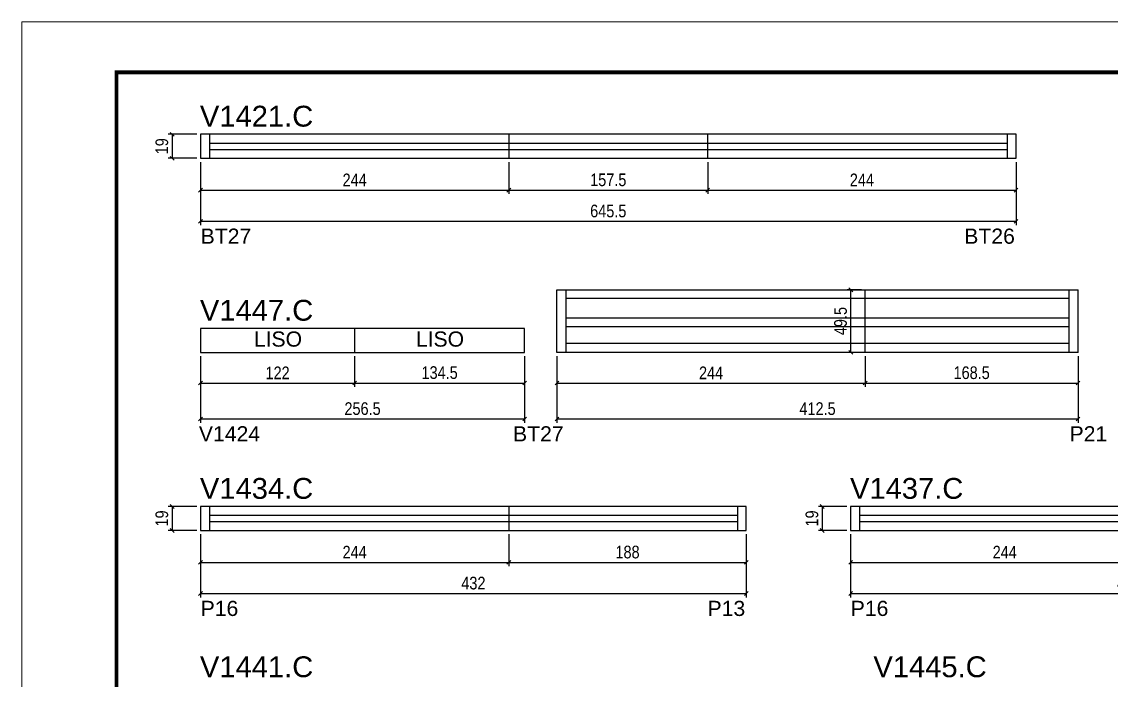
# Model space of a CAD drawing. Extents: x 1959 to 8212, y 239 to 4735.
# Drawn here: x 6727 to 7590, y 3065 to 3587 of the extents above; entities that cross this region are included whole.
import ezdxf

# ---------------------------------------------------------------- set-up
doc = ezdxf.new("R2010")
doc.units = 0
doc.linetypes.add('DASHED', pattern=[0.75, 0.5, -0.25])
for name, color, linetype in [('5', 5, 'Continuous'), ('COTA', 241, 'Continuous'), ('NOMENCLATURA', 7, 'Continuous'), ('Painéis', 200, 'Continuous'), ('SARR_2.2x7', 40, 'Continuous')]:
    doc.layers.add(name, color=color, linetype=linetype)
doc.layers.add('Folhas', color=255, linetype='Continuous', lineweight=9)
doc.layers.add('SARRAFO DE PRESSAO', color=251, linetype='DASHED', lineweight=9)
doc.styles.add('COTA TECNICA', font='techl___.ttf', dxfattribs={"height": 10})
doc.styles.add('COTA TECNICA-50', font='techl___.ttf', dxfattribs={"height": 10})
doc.styles.get("Standard").update_dxf_attribs({"font": 'arial.ttf'})
doc.dimstyles.new('COTA PAINEL-50', dxfattribs={"dimtxt": 10, "dimasz": 3, "dimexe": 3, "dimexo": 3, "dimgap": 3, "dimtad": 1, "dimdec": 1, "dimzin": 12, "dimdsep": 46, "dimtxsty": 'COTA TECNICA-50', "dimblk1": 'OBLIQUE', "dimblk2": 'OBLIQUE', "dimsah": 1, "dimcen": 0.9, "dimclrd": 4, "dimclre": 4, "dimclrt": 240, "dimadec": 1, "dimazin": 3, "dimtfac": 1, "dimtdec": 1, "dimtmove": 0, "dimatfit": 3, "dimfxl": 1, "dimtolj": 1, "dimtzin": 12, "dimarcsym": 0})
doc.dimstyles.new('PAINEL', dxfattribs={"dimtxt": 10, "dimasz": 3, "dimexe": 3, "dimexo": 3, "dimgap": 3, "dimtad": 1, "dimdec": 1, "dimzin": 12, "dimdsep": 46, "dimtxsty": 'COTA TECNICA', "dimblk1": 'OBLIQUE', "dimblk2": 'OBLIQUE', "dimsah": 1, "dimcen": 0.9, "dimclrd": 4, "dimclre": 4, "dimclrt": 240, "dimadec": 1, "dimazin": 3, "dimtfac": 1, "dimtdec": 1, "dimtmove": 0, "dimatfit": 3, "dimfxl": 1, "dimtolj": 1, "dimtzin": 12, "dimarcsym": 0})

# ---------------------------------------------------------------- blocks, each defined once
blk = doc.blocks.new('9999999999')
at = {"layer": 'Folhas'}
blk.add_lwpolyline([(98138.98, 34190.21), (99623.98, 34190.21), (99623.98, 35240.21), (98138.98, 35240.21)], close=True, dxfattribs=at)
at = {"layer": 'Folhas', "color": 30, "const_width": 3}
blk.add_lwpolyline([(98213.98, 34230.21), (99583.98, 34230.21), (99583.98, 35200.21), (98213.98, 35200.21)], close=True, dxfattribs=at)
blk = doc.blocks.new('_Oblique')
at = {"color": 0, "linetype": 'ByBlock', "lineweight": -2}
blk.add_line((-0.5, -0.5), (0.5, 0.5), dxfattribs=at)
blk = doc.blocks.new('*D108')
at = {"layer": 'COTA', "color": 4, "linetype": 'ByBlock', "lineweight": -2, "transparency": 16777216}
for p, q in [((6868.74, 3475.6), (6868.74, 3425.65)), ((7514.24, 3475.6), (7514.24, 3425.65)), ((6868.74, 3428.65), (7514.24, 3428.65))]:
    blk.add_line(p, q, dxfattribs=at)
at = {"layer": 'Defpoints', "color": 0, "linetype": 'ByBlock', "transparency": 16777216}
for p in [(6868.74, 3478.6), (7514.24, 3478.6), (7514.24, 3428.65)]:
    blk.add_point(p, dxfattribs=at)
at = {"layer": 'COTA', "color": 4, "linetype": 'ByBlock', "lineweight": -2, "transparency": 16777216, "xscale": 3, "yscale": 3, "zscale": 3, "rotation": 180}
blk.add_blockref('_Oblique', (6868.74, 3428.65), dxfattribs=at)
at = {"layer": 'COTA', "color": 4, "linetype": 'ByBlock', "lineweight": -2, "transparency": 16777216, "xscale": 3, "yscale": 3, "zscale": 3}
blk.add_blockref('_Oblique', (7514.24, 3428.65), dxfattribs=at)
at = {"layer": 'COTA', "color": 240, "linetype": 'ByBlock', "transparency": 16777216, "insert": (7191.49, 3436.76), "char_height": 10, "attachment_point": 5, "style": 'COTA TECNICA-50'}
blk.add_mtext('\\A1;645.5', dxfattribs=at)
blk = doc.blocks.new('*D109')
at = {"layer": 'COTA', "color": 4, "lineweight": -2, "transparency": 16777216}
for p, q in [((6865.74, 3497.6), (6843.25, 3497.6)), ((6846.25, 3497.6), (6846.25, 3478.6)), ((6865.74, 3478.6), (6843.25, 3478.6))]:
    blk.add_line(p, q, dxfattribs=at)
at = {"layer": 'Defpoints', "color": 0, "transparency": 16777216}
for p in [(6868.74, 3497.6), (6846.25, 3478.6), (6868.74, 3478.6)]:
    blk.add_point(p, dxfattribs=at)
at = {"layer": 'COTA', "color": 4, "lineweight": -2, "transparency": 16777216, "xscale": 3, "yscale": 3, "zscale": 3}
for p, rotation in [((6846.25, 3497.6), 90), ((6846.25, 3478.6), 270)]:
    blk.add_blockref('_Oblique', p, dxfattribs=dict(at, rotation=rotation))
at = {"layer": 'COTA', "color": 240, "transparency": 16777216, "insert": (6838.16, 3488.1), "char_height": 10, "attachment_point": 5, "rotation": 90, "style": 'COTA TECNICA'}
blk.add_mtext('\\A1;19', dxfattribs=at)
blk = doc.blocks.new('*D110')
at = {"layer": 'COTA', "color": 4, "lineweight": -2, "transparency": 16777216}
for p, q in [((6868.74, 3475.6), (6868.74, 3450.35)), ((7112.74, 3475.6), (7112.74, 3450.35)), ((6868.74, 3453.35), (7112.74, 3453.35))]:
    blk.add_line(p, q, dxfattribs=at)
at = {"layer": 'Defpoints', "color": 0, "transparency": 16777216}
for p in [(6868.74, 3478.6), (7112.74, 3478.6), (7112.74, 3453.35)]:
    blk.add_point(p, dxfattribs=at)
at = {"layer": 'COTA', "color": 4, "lineweight": -2, "transparency": 16777216, "xscale": 3, "yscale": 3, "zscale": 3, "rotation": 180}
blk.add_blockref('_Oblique', (6868.74, 3453.35), dxfattribs=at)
at = {"layer": 'COTA', "color": 4, "lineweight": -2, "transparency": 16777216, "xscale": 3, "yscale": 3, "zscale": 3}
blk.add_blockref('_Oblique', (7112.74, 3453.35), dxfattribs=at)
at = {"layer": 'COTA', "color": 240, "transparency": 16777216, "insert": (6990.74, 3461.42), "char_height": 10, "attachment_point": 5, "style": 'COTA TECNICA'}
blk.add_mtext('\\A1;244', dxfattribs=at)
blk = doc.blocks.new('*D111')
at = {"layer": 'COTA', "color": 4, "lineweight": -2, "transparency": 16777216}
for p, q in [((7112.74, 3475.6), (7112.74, 3450.35)), ((7270.24, 3475.6), (7270.24, 3450.35)), ((7112.74, 3453.35), (7270.24, 3453.35))]:
    blk.add_line(p, q, dxfattribs=at)
at = {"layer": 'Defpoints', "color": 0, "transparency": 16777216}
for p in [(7112.74, 3478.6), (7270.24, 3478.6), (7270.24, 3453.35)]:
    blk.add_point(p, dxfattribs=at)
at = {"layer": 'COTA', "color": 4, "lineweight": -2, "transparency": 16777216, "xscale": 3, "yscale": 3, "zscale": 3, "rotation": 180}
blk.add_blockref('_Oblique', (7112.74, 3453.35), dxfattribs=at)
at = {"layer": 'COTA', "color": 4, "lineweight": -2, "transparency": 16777216, "xscale": 3, "yscale": 3, "zscale": 3}
blk.add_blockref('_Oblique', (7270.24, 3453.35), dxfattribs=at)
at = {"layer": 'COTA', "color": 240, "transparency": 16777216, "insert": (7191.49, 3461.46), "char_height": 10, "attachment_point": 5, "style": 'COTA TECNICA'}
blk.add_mtext('\\A1;157.5', dxfattribs=at)
blk = doc.blocks.new('*D112')
at = {"layer": 'COTA', "color": 4, "lineweight": -2, "transparency": 16777216}
for p, q in [((7270.24, 3475.6), (7270.24, 3450.35)), ((7514.24, 3475.6), (7514.24, 3450.35)), ((7270.24, 3453.35), (7514.24, 3453.35))]:
    blk.add_line(p, q, dxfattribs=at)
at = {"layer": 'Defpoints', "color": 0, "transparency": 16777216}
for p in [(7270.24, 3478.6), (7514.24, 3478.6), (7514.24, 3453.35)]:
    blk.add_point(p, dxfattribs=at)
at = {"layer": 'COTA', "color": 4, "lineweight": -2, "transparency": 16777216, "xscale": 3, "yscale": 3, "zscale": 3, "rotation": 180}
blk.add_blockref('_Oblique', (7270.24, 3453.35), dxfattribs=at)
at = {"layer": 'COTA', "color": 4, "lineweight": -2, "transparency": 16777216, "xscale": 3, "yscale": 3, "zscale": 3}
blk.add_blockref('_Oblique', (7514.24, 3453.35), dxfattribs=at)
at = {"layer": 'COTA', "color": 240, "transparency": 16777216, "insert": (7392.24, 3461.42), "char_height": 10, "attachment_point": 5, "style": 'COTA TECNICA'}
blk.add_mtext('\\A1;244', dxfattribs=at)
blk = doc.blocks.new('*D113')
at = {"layer": 'COTA', "color": 4, "linetype": 'ByBlock', "lineweight": -2, "transparency": 16777216}
for p, q in [((6868.74, 3321.92), (6868.74, 3269.17)), ((7125.24, 3321.92), (7125.24, 3269.17)), ((6868.74, 3272.17), (7125.24, 3272.17))]:
    blk.add_line(p, q, dxfattribs=at)
at = {"layer": 'Defpoints', "color": 0, "linetype": 'ByBlock', "transparency": 16777216}
for p in [(6868.74, 3324.92), (7125.24, 3324.92), (7125.24, 3272.17)]:
    blk.add_point(p, dxfattribs=at)
at = {"layer": 'COTA', "color": 4, "linetype": 'ByBlock', "lineweight": -2, "transparency": 16777216, "xscale": 3, "yscale": 3, "zscale": 3, "rotation": 180}
blk.add_blockref('_Oblique', (6868.74, 3272.17), dxfattribs=at)
at = {"layer": 'COTA', "color": 4, "linetype": 'ByBlock', "lineweight": -2, "transparency": 16777216, "xscale": 3, "yscale": 3, "zscale": 3}
blk.add_blockref('_Oblique', (7125.24, 3272.17), dxfattribs=at)
at = {"layer": 'COTA', "color": 240, "linetype": 'ByBlock', "transparency": 16777216, "insert": (6996.99, 3280.28), "char_height": 10, "attachment_point": 5, "style": 'COTA TECNICA-50'}
blk.add_mtext('\\A1;256.5', dxfattribs=at)
blk = doc.blocks.new('*D114')
at = {"layer": 'COTA', "color": 4, "lineweight": -2, "transparency": 16777216}
for p, q in [((6868.74, 3321.92), (6868.74, 3297.6)), ((6990.74, 3321.92), (6990.74, 3297.6)), ((6868.74, 3300.6), (6990.74, 3300.6))]:
    blk.add_line(p, q, dxfattribs=at)
at = {"layer": 'Defpoints', "color": 0, "transparency": 16777216}
for p in [(6868.74, 3324.92), (6990.74, 3324.92), (6990.74, 3300.6)]:
    blk.add_point(p, dxfattribs=at)
at = {"layer": 'COTA', "color": 4, "lineweight": -2, "transparency": 16777216, "xscale": 3, "yscale": 3, "zscale": 3, "rotation": 180}
blk.add_blockref('_Oblique', (6868.74, 3300.6), dxfattribs=at)
at = {"layer": 'COTA', "color": 4, "lineweight": -2, "transparency": 16777216, "xscale": 3, "yscale": 3, "zscale": 3}
blk.add_blockref('_Oblique', (6990.74, 3300.6), dxfattribs=at)
at = {"layer": 'COTA', "color": 240, "transparency": 16777216, "insert": (6929.74, 3308.66), "char_height": 10, "attachment_point": 5, "style": 'COTA TECNICA'}
blk.add_mtext('\\A1;122', dxfattribs=at)
blk = doc.blocks.new('*D115')
at = {"layer": 'COTA', "color": 4, "lineweight": -2, "transparency": 16777216}
for p, q in [((6990.74, 3321.92), (6990.74, 3297.6)), ((7125.24, 3321.92), (7125.24, 3297.6)), ((6990.74, 3300.6), (7125.24, 3300.6))]:
    blk.add_line(p, q, dxfattribs=at)
at = {"layer": 'Defpoints', "color": 0, "transparency": 16777216}
for p in [(6990.74, 3324.92), (7125.24, 3324.92), (7125.24, 3300.6)]:
    blk.add_point(p, dxfattribs=at)
at = {"layer": 'COTA', "color": 4, "lineweight": -2, "transparency": 16777216, "xscale": 3, "yscale": 3, "zscale": 3, "rotation": 180}
blk.add_blockref('_Oblique', (6990.74, 3300.6), dxfattribs=at)
at = {"layer": 'COTA', "color": 4, "lineweight": -2, "transparency": 16777216, "xscale": 3, "yscale": 3, "zscale": 3}
blk.add_blockref('_Oblique', (7125.24, 3300.6), dxfattribs=at)
at = {"layer": 'COTA', "color": 240, "transparency": 16777216, "insert": (7057.99, 3308.82), "char_height": 10, "attachment_point": 5, "style": 'COTA TECNICA'}
blk.add_mtext('\\A1;134.5', dxfattribs=at)
blk = doc.blocks.new('*D117')
at = {"layer": 'COTA', "color": 4, "lineweight": -2, "transparency": 16777216}
for p, q in [((7150.88, 3321.92), (7150.88, 3269.17)), ((7563.38, 3321.92), (7563.38, 3269.17)), ((7150.88, 3272.17), (7563.38, 3272.17))]:
    blk.add_line(p, q, dxfattribs=at)
at = {"layer": 'Defpoints', "color": 0, "transparency": 16777216}
for p in [(7150.88, 3324.92), (7563.38, 3324.92), (7563.38, 3272.17)]:
    blk.add_point(p, dxfattribs=at)
at = {"layer": 'COTA', "color": 4, "lineweight": -2, "transparency": 16777216, "xscale": 3, "yscale": 3, "zscale": 3, "rotation": 180}
blk.add_blockref('_Oblique', (7150.88, 3272.17), dxfattribs=at)
at = {"layer": 'COTA', "color": 4, "lineweight": -2, "transparency": 16777216, "xscale": 3, "yscale": 3, "zscale": 3}
blk.add_blockref('_Oblique', (7563.38, 3272.17), dxfattribs=at)
at = {"layer": 'COTA', "color": 240, "transparency": 16777216, "insert": (7357.13, 3280.28), "char_height": 10, "attachment_point": 5, "style": 'COTA TECNICA'}
blk.add_mtext('\\A1;412.5', dxfattribs=at)
blk = doc.blocks.new('*D118')
at = {"layer": 'COTA', "color": 4, "lineweight": -2, "transparency": 16777216}
for p, q in [((7150.88, 3321.92), (7150.88, 3297.6)), ((7394.88, 3321.92), (7394.88, 3297.6)), ((7150.88, 3300.6), (7394.88, 3300.6))]:
    blk.add_line(p, q, dxfattribs=at)
at = {"layer": 'Defpoints', "color": 0, "transparency": 16777216}
for p in [(7150.88, 3324.92), (7394.88, 3324.92), (7394.88, 3300.6)]:
    blk.add_point(p, dxfattribs=at)
at = {"layer": 'COTA', "color": 4, "lineweight": -2, "transparency": 16777216, "xscale": 3, "yscale": 3, "zscale": 3, "rotation": 180}
blk.add_blockref('_Oblique', (7150.88, 3300.6), dxfattribs=at)
at = {"layer": 'COTA', "color": 4, "lineweight": -2, "transparency": 16777216, "xscale": 3, "yscale": 3, "zscale": 3}
blk.add_blockref('_Oblique', (7394.88, 3300.6), dxfattribs=at)
at = {"layer": 'COTA', "color": 240, "transparency": 16777216, "insert": (7272.88, 3308.67), "char_height": 10, "attachment_point": 5, "style": 'COTA TECNICA'}
blk.add_mtext('\\A1;244', dxfattribs=at)
blk = doc.blocks.new('*D116')
at = {"layer": 'COTA', "color": 4, "lineweight": -2, "transparency": 16777216}
for p, q in [((7394.88, 3321.92), (7394.88, 3297.6)), ((7563.38, 3321.92), (7563.38, 3297.6)), ((7394.88, 3300.6), (7563.38, 3300.6))]:
    blk.add_line(p, q, dxfattribs=at)
at = {"layer": 'Defpoints', "color": 0, "transparency": 16777216}
for p in [(7394.88, 3324.92), (7563.38, 3324.92), (7563.38, 3300.6)]:
    blk.add_point(p, dxfattribs=at)
at = {"layer": 'COTA', "color": 4, "lineweight": -2, "transparency": 16777216, "xscale": 3, "yscale": 3, "zscale": 3, "rotation": 180}
blk.add_blockref('_Oblique', (7394.88, 3300.6), dxfattribs=at)
at = {"layer": 'COTA', "color": 4, "lineweight": -2, "transparency": 16777216, "xscale": 3, "yscale": 3, "zscale": 3}
blk.add_blockref('_Oblique', (7563.38, 3300.6), dxfattribs=at)
at = {"layer": 'COTA', "color": 240, "transparency": 16777216, "insert": (7479.13, 3308.73), "char_height": 10, "attachment_point": 5, "style": 'COTA TECNICA'}
blk.add_mtext('\\A1;168.5', dxfattribs=at)
blk = doc.blocks.new('*D125')
at = {"layer": 'COTA', "color": 4, "linetype": 'ByBlock', "lineweight": -2, "transparency": 16777216}
for p, q in [((6868.74, 3180.88), (6868.74, 3130.94)), ((7300.74, 3180.88), (7300.74, 3130.94)), ((6868.74, 3133.94), (7300.74, 3133.94))]:
    blk.add_line(p, q, dxfattribs=at)
at = {"layer": 'Defpoints', "color": 0, "linetype": 'ByBlock', "transparency": 16777216}
for p in [(6868.74, 3183.88), (7300.74, 3183.88), (7300.74, 3133.94)]:
    blk.add_point(p, dxfattribs=at)
at = {"layer": 'COTA', "color": 4, "linetype": 'ByBlock', "lineweight": -2, "transparency": 16777216, "xscale": 3, "yscale": 3, "zscale": 3, "rotation": 180}
blk.add_blockref('_Oblique', (6868.74, 3133.94), dxfattribs=at)
at = {"layer": 'COTA', "color": 4, "linetype": 'ByBlock', "lineweight": -2, "transparency": 16777216, "xscale": 3, "yscale": 3, "zscale": 3}
blk.add_blockref('_Oblique', (7300.74, 3133.94), dxfattribs=at)
at = {"layer": 'COTA', "color": 240, "linetype": 'ByBlock', "transparency": 16777216, "insert": (7084.74, 3142.16), "char_height": 10, "attachment_point": 5, "style": 'COTA TECNICA-50'}
blk.add_mtext('\\A1;432', dxfattribs=at)
blk = doc.blocks.new('*D124')
at = {"layer": 'COTA', "color": 4, "lineweight": -2, "transparency": 16777216}
for p, q in [((6865.74, 3202.88), (6843.25, 3202.88)), ((6846.25, 3202.88), (6846.25, 3183.88)), ((6865.74, 3183.88), (6843.25, 3183.88))]:
    blk.add_line(p, q, dxfattribs=at)
at = {"layer": 'Defpoints', "color": 0, "transparency": 16777216}
for p in [(6868.74, 3202.88), (6846.25, 3183.88), (6868.74, 3183.88)]:
    blk.add_point(p, dxfattribs=at)
at = {"layer": 'COTA', "color": 4, "lineweight": -2, "transparency": 16777216, "xscale": 3, "yscale": 3, "zscale": 3}
for p, rotation in [((6846.25, 3202.88), 90), ((6846.25, 3183.88), 270)]:
    blk.add_blockref('_Oblique', p, dxfattribs=dict(at, rotation=rotation))
at = {"layer": 'COTA', "color": 240, "transparency": 16777216, "insert": (6838.16, 3193.38), "char_height": 10, "attachment_point": 5, "rotation": 90, "style": 'COTA TECNICA'}
blk.add_mtext('\\A1;19', dxfattribs=at)
blk = doc.blocks.new('*D126')
at = {"layer": 'COTA', "color": 4, "lineweight": -2, "transparency": 16777216}
for p, q in [((6868.74, 3180.88), (6868.74, 3155.64)), ((7112.74, 3180.88), (7112.74, 3155.64)), ((6868.74, 3158.64), (7112.74, 3158.64))]:
    blk.add_line(p, q, dxfattribs=at)
at = {"layer": 'Defpoints', "color": 0, "transparency": 16777216}
for p in [(6868.74, 3183.88), (7112.74, 3183.88), (7112.74, 3158.64)]:
    blk.add_point(p, dxfattribs=at)
at = {"layer": 'COTA', "color": 4, "lineweight": -2, "transparency": 16777216, "xscale": 3, "yscale": 3, "zscale": 3, "rotation": 180}
blk.add_blockref('_Oblique', (6868.74, 3158.64), dxfattribs=at)
at = {"layer": 'COTA', "color": 4, "lineweight": -2, "transparency": 16777216, "xscale": 3, "yscale": 3, "zscale": 3}
blk.add_blockref('_Oblique', (7112.74, 3158.64), dxfattribs=at)
at = {"layer": 'COTA', "color": 240, "transparency": 16777216, "insert": (6990.74, 3166.71), "char_height": 10, "attachment_point": 5, "style": 'COTA TECNICA'}
blk.add_mtext('\\A1;244', dxfattribs=at)
blk = doc.blocks.new('*D127')
at = {"layer": 'COTA', "color": 4, "lineweight": -2, "transparency": 16777216}
for p, q in [((7112.74, 3180.88), (7112.74, 3155.64)), ((7300.74, 3180.88), (7300.74, 3155.64)), ((7112.74, 3158.64), (7300.74, 3158.64))]:
    blk.add_line(p, q, dxfattribs=at)
at = {"layer": 'Defpoints', "color": 0, "transparency": 16777216}
for p in [(7112.74, 3183.88), (7300.74, 3183.88), (7300.74, 3158.64)]:
    blk.add_point(p, dxfattribs=at)
at = {"layer": 'COTA', "color": 4, "lineweight": -2, "transparency": 16777216, "xscale": 3, "yscale": 3, "zscale": 3, "rotation": 180}
blk.add_blockref('_Oblique', (7112.74, 3158.64), dxfattribs=at)
at = {"layer": 'COTA', "color": 4, "lineweight": -2, "transparency": 16777216, "xscale": 3, "yscale": 3, "zscale": 3}
blk.add_blockref('_Oblique', (7300.74, 3158.64), dxfattribs=at)
at = {"layer": 'COTA', "color": 240, "transparency": 16777216, "insert": (7206.74, 3166.73), "char_height": 10, "attachment_point": 5, "style": 'COTA TECNICA'}
blk.add_mtext('\\A1;188', dxfattribs=at)
blk = doc.blocks.new('*D128')
at = {"layer": 'COTA', "color": 4, "linetype": 'ByBlock', "lineweight": -2, "transparency": 16777216}
for p, q in [((7383.32, 3180.88), (7383.32, 3130.94)), ((7833.82, 3180.88), (7833.82, 3130.94)), ((7383.32, 3133.94), (7833.82, 3133.94))]:
    blk.add_line(p, q, dxfattribs=at)
at = {"layer": 'Defpoints', "color": 0, "linetype": 'ByBlock', "transparency": 16777216}
for p in [(7383.32, 3183.88), (7833.82, 3183.88), (7833.82, 3133.94)]:
    blk.add_point(p, dxfattribs=at)
at = {"layer": 'COTA', "color": 4, "linetype": 'ByBlock', "lineweight": -2, "transparency": 16777216, "xscale": 3, "yscale": 3, "zscale": 3, "rotation": 180}
blk.add_blockref('_Oblique', (7383.32, 3133.94), dxfattribs=at)
at = {"layer": 'COTA', "color": 4, "linetype": 'ByBlock', "lineweight": -2, "transparency": 16777216, "xscale": 3, "yscale": 3, "zscale": 3}
blk.add_blockref('_Oblique', (7833.82, 3133.94), dxfattribs=at)
at = {"layer": 'COTA', "color": 240, "linetype": 'ByBlock', "transparency": 16777216, "insert": (7608.57, 3142.05), "char_height": 10, "attachment_point": 5, "style": 'COTA TECNICA-50'}
blk.add_mtext('\\A1;450.5', dxfattribs=at)
blk = doc.blocks.new('*D129')
at = {"layer": 'COTA', "color": 4, "lineweight": -2, "transparency": 16777216}
for p, q in [((7380.32, 3202.88), (7357.82, 3202.88)), ((7360.82, 3202.88), (7360.82, 3183.88)), ((7380.32, 3183.88), (7357.82, 3183.88))]:
    blk.add_line(p, q, dxfattribs=at)
at = {"layer": 'Defpoints', "color": 0, "transparency": 16777216}
for p in [(7383.32, 3202.88), (7360.82, 3183.88), (7383.32, 3183.88)]:
    blk.add_point(p, dxfattribs=at)
at = {"layer": 'COTA', "color": 4, "lineweight": -2, "transparency": 16777216, "xscale": 3, "yscale": 3, "zscale": 3}
for p, rotation in [((7360.82, 3202.88), 90), ((7360.82, 3183.88), 270)]:
    blk.add_blockref('_Oblique', p, dxfattribs=dict(at, rotation=rotation))
at = {"layer": 'COTA', "color": 240, "transparency": 16777216, "insert": (7352.73, 3193.38), "char_height": 10, "attachment_point": 5, "rotation": 90, "style": 'COTA TECNICA'}
blk.add_mtext('\\A1;19', dxfattribs=at)
blk = doc.blocks.new('*D130')
at = {"layer": 'COTA', "color": 4, "lineweight": -2, "transparency": 16777216}
for p, q in [((7383.32, 3180.88), (7383.32, 3155.64)), ((7627.32, 3180.88), (7627.32, 3155.64)), ((7383.32, 3158.64), (7627.32, 3158.64))]:
    blk.add_line(p, q, dxfattribs=at)
at = {"layer": 'Defpoints', "color": 0, "transparency": 16777216}
for p in [(7383.32, 3183.88), (7627.32, 3183.88), (7627.32, 3158.64)]:
    blk.add_point(p, dxfattribs=at)
at = {"layer": 'COTA', "color": 4, "lineweight": -2, "transparency": 16777216, "xscale": 3, "yscale": 3, "zscale": 3, "rotation": 180}
blk.add_blockref('_Oblique', (7383.32, 3158.64), dxfattribs=at)
at = {"layer": 'COTA', "color": 4, "lineweight": -2, "transparency": 16777216, "xscale": 3, "yscale": 3, "zscale": 3}
blk.add_blockref('_Oblique', (7627.32, 3158.64), dxfattribs=at)
at = {"layer": 'COTA', "color": 240, "transparency": 16777216, "insert": (7505.32, 3166.71), "char_height": 10, "attachment_point": 5, "style": 'COTA TECNICA'}
blk.add_mtext('\\A1;244', dxfattribs=at)
blk = doc.blocks.new('*D180')
at = {"layer": 'COTA', "color": 4, "lineweight": -2, "transparency": 16777216}
for p, q in [((7391.88, 3374.42), (7380.51, 3374.42)), ((7383.51, 3324.92), (7383.51, 3374.42)), ((7391.88, 3324.92), (7380.51, 3324.92))]:
    blk.add_line(p, q, dxfattribs=at)
at = {"layer": 'Defpoints', "color": 0, "transparency": 16777216}
for p in [(7383.51, 3374.42), (7394.88, 3374.42), (7394.88, 3324.92)]:
    blk.add_point(p, dxfattribs=at)
at = {"layer": 'COTA', "color": 4, "lineweight": -2, "transparency": 16777216, "xscale": 3, "yscale": 3, "zscale": 3}
for p, rotation in [((7383.51, 3374.42), 90), ((7383.51, 3324.92), 270)]:
    blk.add_blockref('_Oblique', p, dxfattribs=dict(at, rotation=rotation))
at = {"layer": 'COTA', "color": 240, "transparency": 16777216, "insert": (7375.37, 3349.67), "char_height": 10, "attachment_point": 5, "rotation": 90, "style": 'COTA TECNICA'}
blk.add_mtext('\\A1;49.5', dxfattribs=at)

msp = doc.modelspace()

# ---------------------------------------------------------------- linework, layer by layer
at = {"layer": 'Painéis', "linetype": 'ByBlock'}
for p, q in [((6868.74, 3497.6), (6868.74, 3478.6)), ((7514.24, 3497.6), (6868.74, 3497.6)), ((7112.74, 3497.6), (7112.74, 3478.6)), ((7270.24, 3478.6), (7270.24, 3497.6)), ((7514.24, 3478.6), (7514.24, 3497.6)), ((6868.74, 3478.6), (7514.24, 3478.6)), ((7150.88, 3324.92), (7150.88, 3374.42)), ((7150.88, 3374.42), (7563.38, 3374.42)), ((7394.88, 3324.92), (7394.88, 3374.42)), ((7563.38, 3324.92), (7563.38, 3374.42)), ((6868.74, 3343.92), (6868.74, 3324.92)), ((7125.24, 3343.92), (6868.74, 3343.92)), ((6990.74, 3343.92), (6990.74, 3324.92)), ((7125.24, 3324.92), (7125.24, 3343.92)), ((6868.74, 3324.92), (7125.24, 3324.92)), ((7563.38, 3324.92), (7150.88, 3324.92)), ((6868.74, 3202.88), (6868.74, 3183.88)), ((7300.74, 3202.88), (6868.74, 3202.88)), ((7112.74, 3202.88), (7112.74, 3183.88)), ((7300.74, 3183.88), (7300.74, 3202.88)), ((7383.32, 3202.88), (7383.32, 3183.88)), ((7833.82, 3202.88), (7383.32, 3202.88)), ((6868.74, 3183.88), (7300.74, 3183.88)), ((7383.32, 3183.88), (7833.82, 3183.88))]:
    msp.add_line(p, q, dxfattribs=at)
at = {"layer": 'SARR_2.2x7', "linetype": 'Continuous'}
for p, q in [((6875.74, 3497.6), (6875.74, 3478.6)), ((7507.24, 3497.6), (7507.24, 3478.6)), ((6875.74, 3490.6), (7112.74, 3490.6)), ((6875.74, 3485.6), (7112.74, 3485.6)), ((7112.74, 3490.6), (7270.24, 3490.6)), ((7112.74, 3485.6), (7270.24, 3485.6)), ((7270.24, 3490.6), (7507.24, 3490.6)), ((7270.24, 3485.6), (7507.24, 3485.6)), ((7157.88, 3374.42), (7157.88, 3324.92)), ((7556.38, 3324.92), (7556.38, 3374.42)), ((7394.88, 3367.42), (7157.88, 3367.42)), ((7556.38, 3367.42), (7394.88, 3367.42)), ((7394.88, 3352.1), (7157.88, 3352.1)), ((7556.38, 3352.1), (7394.88, 3352.1)), ((7394.88, 3345.1), (7157.88, 3345.1)), ((7556.38, 3345.1), (7394.88, 3345.1)), ((7394.88, 3331.92), (7157.88, 3331.92)), ((7556.38, 3331.92), (7394.88, 3331.92)), ((6875.74, 3202.88), (6875.74, 3183.88)), ((7293.74, 3202.88), (7293.74, 3183.88)), ((7390.32, 3202.88), (7390.32, 3183.88)), ((6875.74, 3195.88), (7112.74, 3195.88)), ((6875.74, 3190.88), (7112.74, 3190.88)), ((7112.74, 3195.88), (7293.74, 3195.88)), ((7112.74, 3190.88), (7293.74, 3190.88)), ((7390.32, 3195.88), (7627.32, 3195.88)), ((7390.32, 3190.88), (7627.32, 3190.88))]:
    msp.add_line(p, q, dxfattribs=at)

# ---------------------------------------------------------------- block references
at = {"layer": 'SARRAFO DE PRESSAO', "color": 6, "linetype": 'ByBlock'}
msp.add_blockref('9999999999', (-91411.71, -31653.56), dxfattribs=at)

# ---------------------------------------------------------------- texts
at = {"layer": '5', "linetype": 'Continuous'}
for s, rotation, p in [('BT27', 0.00004, (6868.83, 3410.89)), ('BT26', 359.99996, (7473.26, 3410.89)), ('LISO', 359.99996, (6910.92, 3329.43)), ('LISO', 359.99996, (7039.17, 3329.43)), ('V1424', 359.99996, (6867.44, 3254.41)), ('BT27', 359.99996, (7116.1, 3254.41)), ('P21', 359.99996, (7556.62, 3254.41)), ('P16', 0.00004, (6868.83, 3116.18)), ('P13', 359.99996, (7270.07, 3116.18)), ('P16', 0.00004, (7383.4, 3116.18))]:
    msp.add_text(s, height=12, rotation=rotation, dxfattribs=at).set_placement(p)
at = {"layer": 'NOMENCLATURA', "linetype": 'Continuous'}
for s, p in [('V1421.C', (6868.27, 3503.65)), ('V1447.C', (6868.27, 3349.98)), ('V1434.C', (6868.27, 3208.94)), ('V1437.C', (7382.85, 3208.94)), ('V1441.C', (6868.27, 3067.71)), ('V1445.C', (7401.35, 3067.71))]:
    msp.add_text(s, height=16.5, dxfattribs=at).set_placement(p)

# ---------------------------------------------------------------- dimensions: what is measured, and where the dimension line sits
at = {"layer": 'COTA'}
for base, p1, p2, picture, middle in [((6846.25, 3478.6), (6868.74, 3497.6), (6868.74, 3478.6), '*D109', (6838.16, 3488.1)), ((7383.51, 3374.42), (7394.88, 3324.92), (7394.88, 3374.42), '*D180', (7375.37, 3349.67)), ((6846.25, 3183.88), (6868.74, 3202.88), (6868.74, 3183.88), '*D124', (6838.16, 3193.38)), ((7360.82, 3183.88), (7383.32, 3202.88), (7383.32, 3183.88), '*D129', (7352.73, 3193.38))]:
    dim = msp.add_linear_dim(base=base, p1=p1, p2=p2, angle=90, dimstyle='PAINEL', dxfattribs=at)
    dim.commit()
    dim.dimension.update_dxf_attribs({"geometry": picture, "text_midpoint": middle})
at = {"layer": 'COTA', "color": 1, "linetype": 'ByBlock'}
for base, p1, p2, picture, middle in [((7514.24, 3428.65), (6868.74, 3478.6), (7514.24, 3478.6), '*D108', (7191.49, 3436.76)), ((7125.24, 3272.17), (6868.74, 3324.92), (7125.24, 3324.92), '*D113', (6996.99, 3280.28)), ((7300.74, 3133.94), (6868.74, 3183.88), (7300.74, 3183.88), '*D125', (7084.74, 3142.16)), ((7833.82, 3133.94), (7383.32, 3183.88), (7833.82, 3183.88), '*D128', (7608.57, 3142.05))]:
    dim = msp.add_linear_dim(base=base, p1=p1, p2=p2, dimstyle='COTA PAINEL-50', override={"dimarcsym": 1}, dxfattribs=at)
    dim.commit()
    dim.dimension.update_dxf_attribs({"geometry": picture, "text_midpoint": middle})
at = {"layer": 'COTA'}
for base, p1, p2, picture, middle in [((7112.74, 3453.35), (6868.74, 3478.6), (7112.74, 3478.6), '*D110', (6990.74, 3461.42)), ((7514.24, 3453.35), (7270.24, 3478.6), (7514.24, 3478.6), '*D112', (7392.24, 3461.42)), ((6990.74, 3300.6), (6868.74, 3324.92), (6990.74, 3324.92), '*D114', (6929.74, 3308.66)), ((7563.38, 3272.17), (7150.88, 3324.92), (7563.38, 3324.92), '*D117', (7357.13, 3280.28)), ((7394.88, 3300.6), (7150.88, 3324.92), (7394.88, 3324.92), '*D118', (7272.88, 3308.67)), ((7112.74, 3158.64), (6868.74, 3183.88), (7112.74, 3183.88), '*D126', (6990.74, 3166.71)), ((7627.32, 3158.64), (7383.32, 3183.88), (7627.32, 3183.88), '*D130', (7505.32, 3166.71))]:
    dim = msp.add_linear_dim(base=base, p1=p1, p2=p2, dimstyle='PAINEL', dxfattribs=at)
    dim.commit()
    dim.dimension.update_dxf_attribs({"geometry": picture, "text_midpoint": middle})
for base, p1, p2, picture, middle in [((7270.24, 3453.35), (7112.74, 3478.6), (7270.24, 3478.6), '*D111', (7191.49, 3461.46)), ((7125.24, 3300.6), (6990.74, 3324.92), (7125.24, 3324.92), '*D115', (7057.99, 3308.82)), ((7563.38, 3300.6), (7394.88, 3324.92), (7563.38, 3324.92), '*D116', (7479.13, 3308.73)), ((7300.74, 3158.64), (7112.74, 3183.88), (7300.74, 3183.88), '*D127', (7206.74, 3166.73))]:
    dim = msp.add_linear_dim(base=base, p1=p1, p2=p2, dimstyle='PAINEL', override={"dimtmove": 1}, dxfattribs=at)
    dim.commit()
    dim.dimension.update_dxf_attribs({"geometry": picture, "text_midpoint": middle})

doc.saveas('drawing.dxf')
